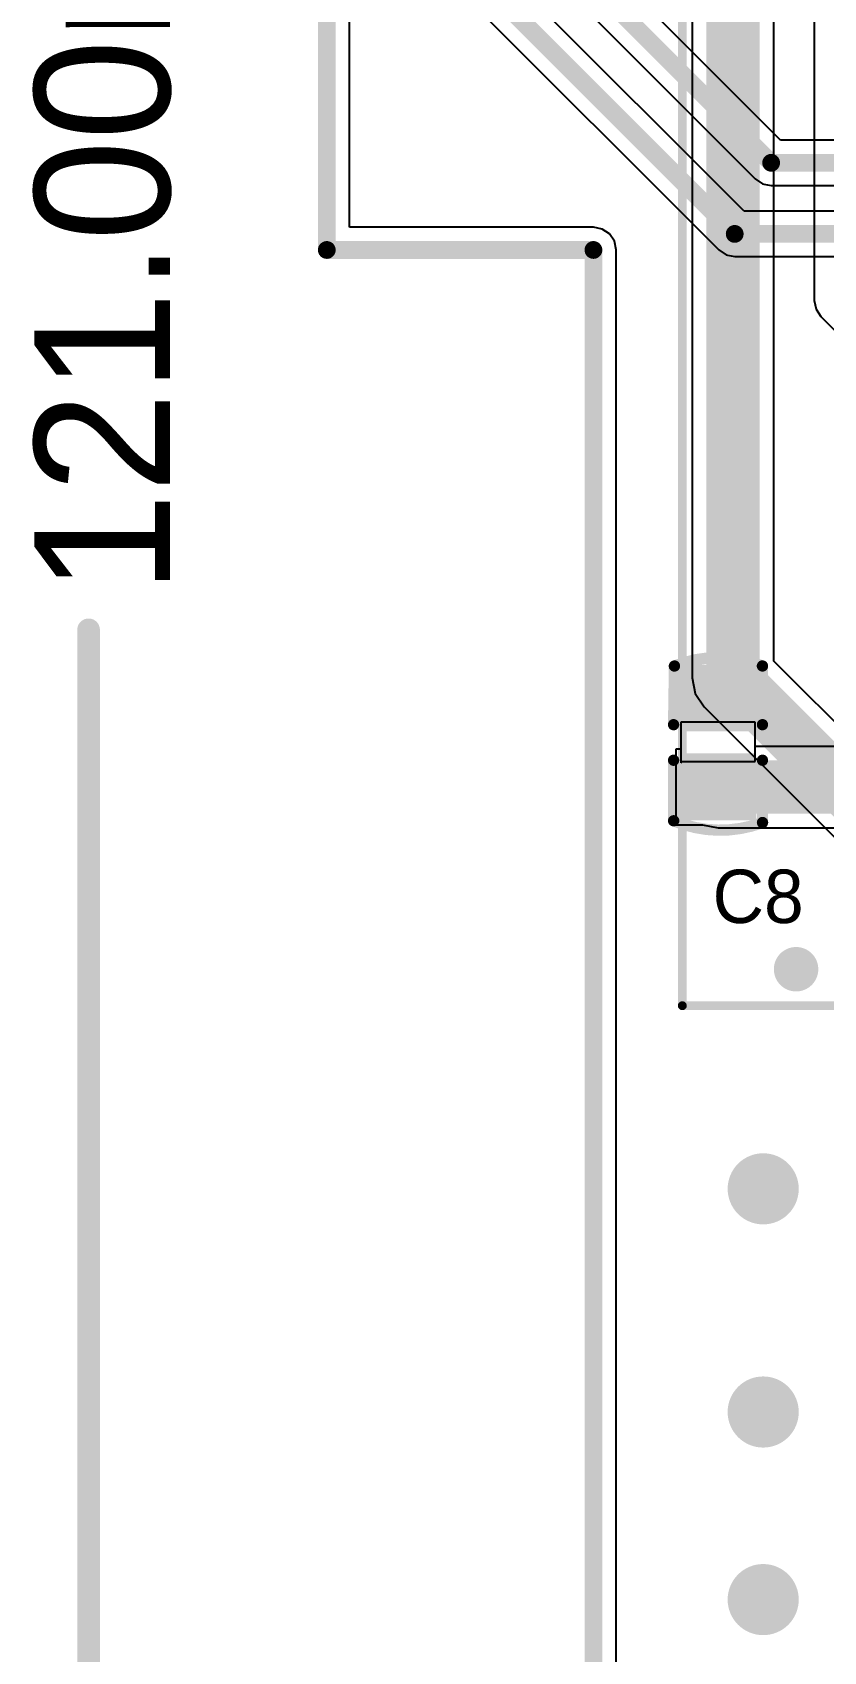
# Model space of a CAD drawing. Extents: x 10.58 to 11.54, y 9.91 to 15.27.
# Drawn here: x 10.578 to 10.928, y 12.021 to 12.738 of the extents above; entities that cross this region are included whole.
import ezdxf

# ---------------------------------------------------------------- set-up
doc = ezdxf.new("R2010")
doc.units = 0
doc.layers.get('0').update_dxf_attribs({"linetype": 'CONTINUOUS'})
for name, color, linetype in [('BOTTOMLAYER', 5, 'CONTINUOUS'), ('KEEPOUTLAYER', 6, 'CONTINUOUS'), ('MULTILAYER', 9, 'CONTINUOUS'), ('TOPLAYER', 1, 'CONTINUOUS'), ('TOPOVERLAY', 2, 'CONTINUOUS'), ('TOPPASTE', 8, 'CONTINUOUS'), ('TOPSOLDER', 216, 'CONTINUOUS'), ('VIAHOLELAYER', 16, 'CONTINUOUS')]:
    doc.layers.add(name, color=color, linetype=linetype)

# ---------------------------------------------------------------- blocks, each defined once
blk = doc.blocks.new('C_0402_43')
at = {"layer": 'TOPLAYER'}
for p, q in [((0.008518, 0.0165), (-0.008982, 0.0165)), ((-0.008982, 0.0165), (-0.008982, -0.0165)), ((0.008518, -0.016), (0.008518, 0.0165)), ((-0.008982, -0.0165), (0.009018, -0.0165)), ((0.009018, -0.0165), (0.008518, -0.016))]:
    blk.add_line(p, q, dxfattribs=at)
for points in [[(-0.00884, -0.012795), (-0.00884, 0.012795), (-0.030494, -0.012795), (-0.030494, 0.012795)], [(0.03053, -0.012795), (0.03053, 0.012795), (0.008876, -0.012795), (0.008876, 0.012795)]]:
    blk.add_solid(points, dxfattribs=at)
at = {"layer": 'TOPOVERLAY', "const_width": 0.005}
for points in [[(-0.03382, -0.019341, -0.193022), (-0.033854, 0.01965)], [(0.035464, 0.019716, -0.191665), (0.034708, -0.019637)]]:
    blk.add_lwpolyline(points, format="xyb", dxfattribs=at)
at = {"layer": 'TOPOVERLAY', "const_width": 0.0025}
for points in [[(-0.035104, 0.01965, 1), (-0.032604, 0.01965, 1)], [(-0.03509, 0.019685, 1), (-0.03259, 0.019685, 1)], [(-0.009106, 0.019685, 1), (-0.006606, 0.019685, 1)], [(0.006642, 0.019685, 1), (0.009142, 0.019685, 1)], [(0.034214, 0.019716, 1), (0.036714, 0.019716, 1)], [(0.034225, 0.019685, 1), (0.036726, 0.019685, 1)], [(-0.03509, -0.019291, 1), (-0.03259, -0.019291, 1)], [(-0.03507, -0.019341, 1), (-0.03257, -0.019341, 1)], [(-0.009106, -0.019685, 1), (-0.006606, -0.019685, 1)], [(0.006642, -0.019685, 1), (0.009142, -0.019685, 1)], [(0.033438, -0.019685, 1), (0.035938, -0.019685, 1)], [(0.033458, -0.019637, 1), (0.035958, -0.019637, 1)]]:
    blk.add_lwpolyline(points, format="xyb", close=True, dxfattribs=at)
at = {"layer": 'TOPOVERLAY', "const_width": 0.005}
for points in [[(-0.007856, 0.019685), (-0.03384, 0.019685)], [(0.035476, 0.019685), (0.007892, 0.019685)], [(-0.007856, -0.019685), (-0.03384, -0.019291)], [(0.034688, -0.019685), (0.007892, -0.019685)]]:
    blk.add_lwpolyline(points, dxfattribs=at)
at = {"layer": 'TOPPASTE'}
for points in [[(-0.00884, -0.012795), (-0.00884, 0.012795), (-0.030494, -0.012795), (-0.030494, 0.012795)], [(0.03053, -0.012795), (0.03053, 0.012795), (0.008876, -0.012795), (0.008876, 0.012795)]]:
    blk.add_solid(points, dxfattribs=at)
at = {"layer": 'TOPSOLDER'}
for points in [[(-0.00484, -0.016795), (-0.00484, 0.016795), (-0.034494, -0.016795), (-0.034494, 0.016795)], [(0.03453, -0.016795), (0.03453, 0.016795), (0.004876, -0.016795), (0.004876, 0.016795)]]:
    blk.add_solid(points, dxfattribs=at)

msp = doc.modelspace()

# ---------------------------------------------------------------- linework, layer by layer
at = {"layer": 'BOTTOMLAYER'}
for p, q in [((10.718394, 12.651505), (10.718394, 14.576317)), ((10.924308, 14.426874), (10.924308, 12.61903)), ((10.870216, 14.324018), (10.870216, 12.451951)), ((10.906344, 12.459433), (10.906344, 14.324018)), ((10.826469, 12.651505), (10.718394, 12.651505)), ((10.830309, 12.650741), (10.826469, 12.651505)), ((10.833565, 12.648565), (10.830309, 12.650741)), ((10.83574, 12.64531), (10.833565, 12.648565)), ((10.836504, 12.641469), (10.83574, 12.64531)), ((10.836504, 10.348354), (10.836504, 12.641469)), ((10.924308, 12.61903), (10.924308, 12.61903)), ((10.924308, 12.61903), (10.924308, 12.61903)), ((10.924308, 12.61903), (10.925072, 12.615189)), ((10.925072, 12.615189), (10.927247, 12.611934)), ((10.927247, 12.611934), (11.002838, 12.536343)), ((11.031511, 12.334266), (10.906344, 12.459433)), ((10.870216, 12.451951), (10.870216, 12.451951)), ((10.870216, 12.451951), (10.870216, 12.451951)), ((10.870216, 12.451951), (10.871591, 12.445038)), ((10.871591, 12.445038), (10.875507, 12.439178)), ((10.875507, 12.439178), (11.005965, 12.30872))]:
    msp.add_line(p, q, dxfattribs=at)
at = {"layer": 'BOTTOMLAYER', "const_width": 0.023622}
for points in [[(10.88828, 12.451951), (10.88828, 14.335959)], [(10.88828, 12.451951), (11.027182, 12.313049)]]:
    msp.add_lwpolyline(points, dxfattribs=at)
at = {"layer": 'BOTTOMLAYER'}
for points, const_width in [([(10.882375, 12.451951, 1), (10.894186, 12.451951, 1)], 0.011811), ([(10.882375, 12.451951, 1), (10.894186, 12.451951, 1)], 0.011811), ([(10.911312, 12.322967, 1), (10.921154, 12.322967, 1)], 0.009843), ([(10.893792, 12.225723, 1), (10.90954, 12.225723, 1)], 0.015748), ([(10.893792, 12.126904, 1), (10.90954, 12.126904, 1)], 0.015748), ([(10.893792, 12.043833, 1), (10.90954, 12.043833, 1)], 0.015748)]:
    msp.add_lwpolyline(points, format="xyb", close=True, dxfattribs=dict(at, const_width=const_width))
at = {"layer": 'KEEPOUTLAYER'}
for points, const_width in [([(10.708359, 12.641469), (10.708359, 14.586352)], 0.007874), ([(10.708359, 12.641469), (10.826469, 12.641469)], 0.007874), ([(10.826469, 10.338318), (10.826469, 12.641469)], 0.007874), ([(10.602847, 10.338318), (10.602847, 12.473279)], 0.01)]:
    msp.add_lwpolyline(points, dxfattribs=dict(at, const_width=const_width))
for points, const_width in [([(10.70639, 12.641469, 1), (10.710327, 12.641469, 1)], 0.003937), ([(10.70639, 12.641469, 1), (10.710327, 12.641469, 1)], 0.003937), ([(10.824501, 12.641469, 1), (10.828438, 12.641469, 1)], 0.003937), ([(10.824501, 12.641469, 1), (10.828438, 12.641469, 1)], 0.003937), ([(10.600347, 12.473279, 1), (10.605347, 12.473279, 1)], 0.005)]:
    msp.add_lwpolyline(points, format="xyb", close=True, dxfattribs=dict(at, const_width=const_width))
at = {"layer": 'MULTILAYER'}
for points, const_width in [([(10.911312, 12.322967, 1), (10.921154, 12.322967, 1)], 0.009843), ([(10.893792, 12.225723, 1), (10.90954, 12.225723, 1)], 0.015748), ([(10.893792, 12.126904, 1), (10.90954, 12.126904, 1)], 0.015748), ([(10.893792, 12.043833, 1), (10.90954, 12.043833, 1)], 0.015748)]:
    msp.add_lwpolyline(points, format="xyb", close=True, dxfattribs=dict(at, const_width=const_width))
at = {"layer": 'TOPLAYER'}
for p, q in [((10.718394, 12.651505), (10.718394, 14.576317)), ((10.893204, 12.658613), (10.773119, 12.778698)), ((10.755987, 12.767446), (10.881951, 12.641482)), ((10.909345, 12.690109), (10.830011, 12.769443)), ((10.815819, 12.755251), (10.898093, 12.672978)), ((10.967588, 12.690109), (10.909345, 12.690109)), ((10.898093, 12.672978), (10.901348, 12.670802)), ((10.901348, 12.670802), (10.901986, 12.670676)), ((10.901986, 12.670676), (10.905189, 12.670039)), ((10.905189, 12.670039), (11.050311, 12.670039)), ((11.054248, 12.658613), (10.893204, 12.658613)), ((10.826469, 12.651505), (10.718394, 12.651505)), ((10.830309, 12.650741), (10.826469, 12.651505)), ((10.833565, 12.648565), (10.830309, 12.650741)), ((10.83574, 12.64531), (10.833565, 12.648565)), ((10.836504, 12.641469), (10.83574, 12.64531)), ((10.836504, 11.660634), (10.836504, 12.641469)), ((10.881951, 12.641482), (10.885207, 12.639306)), ((10.885207, 12.639306), (10.885844, 12.63918)), ((10.885844, 12.63918), (10.889047, 12.638542)), ((10.889047, 12.638542), (11.071965, 12.638542)), ((10.898159, 12.432383), (10.865159, 12.432383)), ((10.865159, 12.432383), (10.865159, 12.42043)), ((10.898159, 12.421664), (10.898159, 12.432383)), ((10.865159, 12.42043), (10.862958, 12.42043)), ((10.862958, 12.42043), (10.862958, 12.386965)), ((10.964268, 12.421664), (10.898159, 12.421664)), ((10.862958, 12.386965), (10.874763, 12.386965)), ((10.874763, 12.386965), (10.874843, 12.386912)), ((10.874843, 12.386912), (10.881756, 12.385537)), ((10.881756, 12.385537), (10.964268, 12.385537))]:
    msp.add_line(p, q, dxfattribs=at)
for points, const_width in [([(10.763083, 12.774542), (10.889047, 12.648578)], 0.007874), ([(10.814264, 12.770998), (10.905189, 12.680074)], 0.007874), ([(10.905189, 12.680074), (11.050311, 12.680074)], 0.007874), ([(10.889047, 12.648578), (11.081808, 12.648578)], 0.007874), ([(10.881756, 12.403601), (11.107543, 12.403601)], 0.023622)]:
    msp.add_lwpolyline(points, dxfattribs=dict(at, const_width=const_width))
for points, const_width in [([(10.90322, 12.680074, 1), (10.907157, 12.680074, 1)], 0.003937), ([(10.90322, 12.680074, 1), (10.907157, 12.680074, 1)], 0.003937), ([(10.887078, 12.648578, 1), (10.891015, 12.648578, 1)], 0.003937), ([(10.887078, 12.648578, 1), (10.891015, 12.648578, 1)], 0.003937), ([(10.87585, 12.403601, 1), (10.887661, 12.403601, 1)], 0.011811), ([(10.911312, 12.322967, 1), (10.921154, 12.322967, 1)], 0.009843), ([(10.893792, 12.225723, 1), (10.90954, 12.225723, 1)], 0.015748), ([(10.893792, 12.126904, 1), (10.90954, 12.126904, 1)], 0.015748), ([(10.893792, 12.043833, 1), (10.90954, 12.043833, 1)], 0.015748)]:
    msp.add_lwpolyline(points, format="xyb", close=True, dxfattribs=dict(at, const_width=const_width))
at = {"layer": 'TOPOVERLAY', "const_width": 0.003937}
for points in [[(10.865839, 12.306825), (10.865839, 13.448557)], [(10.865839, 12.306825), (11.37765, 12.306825)]]:
    msp.add_lwpolyline(points, dxfattribs=at)
at = {"layer": 'TOPOVERLAY', "const_width": 0.001969}
msp.add_lwpolyline([(10.864855, 12.306825, 1), (10.866823, 12.306825, 1)], format="xyb", close=True, dxfattribs=at)
msp.add_lwpolyline([(10.864855, 12.306825, 1), (10.866823, 12.306825, 1)], format="xyb", close=True, dxfattribs=at)
at = {"layer": 'VIAHOLELAYER'}
for points, const_width in [([(10.91328, 12.322967, 1), (10.919185, 12.322967, 1)], 0.005906), ([(10.89576, 12.225723, 1), (10.907571, 12.225723, 1)], 0.011811), ([(10.89576, 12.126904, 1), (10.907571, 12.126904, 1)], 0.011811), ([(10.89576, 12.043833, 1), (10.907571, 12.043833, 1)], 0.011811)]:
    msp.add_lwpolyline(points, format="xyb", close=True, dxfattribs=dict(at, const_width=const_width))

# ---------------------------------------------------------------- block references
at = {"rotation": 270}
msp.add_blockref('C_0402_43', (10.881659, 12.423401), dxfattribs=at)

# ---------------------------------------------------------------- texts
at = {"layer": 'KEEPOUTLAYER'}
msp.add_text('121.00mm', height=0.06, rotation=90, dxfattribs=at).set_placement((10.638837, 12.489279))
at = {"layer": 'TOPOVERLAY'}
msp.add_text('C8', height=0.023622, rotation=360, dxfattribs=at).set_placement((10.879225, 12.343439))

doc.saveas('drawing.dxf')
